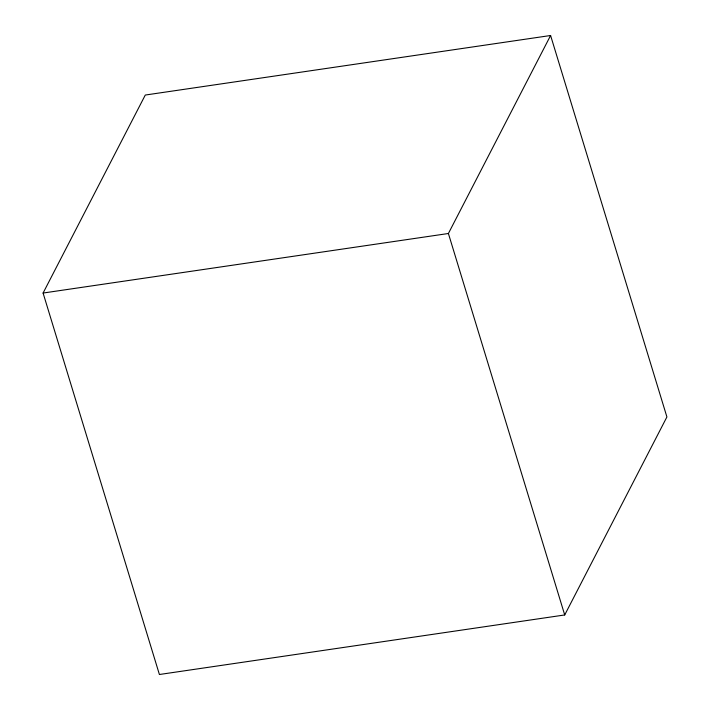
<?xml version="1.0" encoding="UTF-8"?>
<svg xmlns="http://www.w3.org/2000/svg" width="710" height="710" viewBox="0 0 710 710"><rect width="100%" height="100%" fill="white"/><g stroke="black" fill="none" stroke-linecap="round" stroke-linejoin="round"><path stroke-width="1.06" d="M43.088 293.044L145.284 95.042L550.596 35.5L666.912 416.956L564.716 614.958L159.404 674.5L43.088 293.044L448.4 233.501L550.596 35.5M448.4 233.501L564.716 614.958"/></g></svg>
